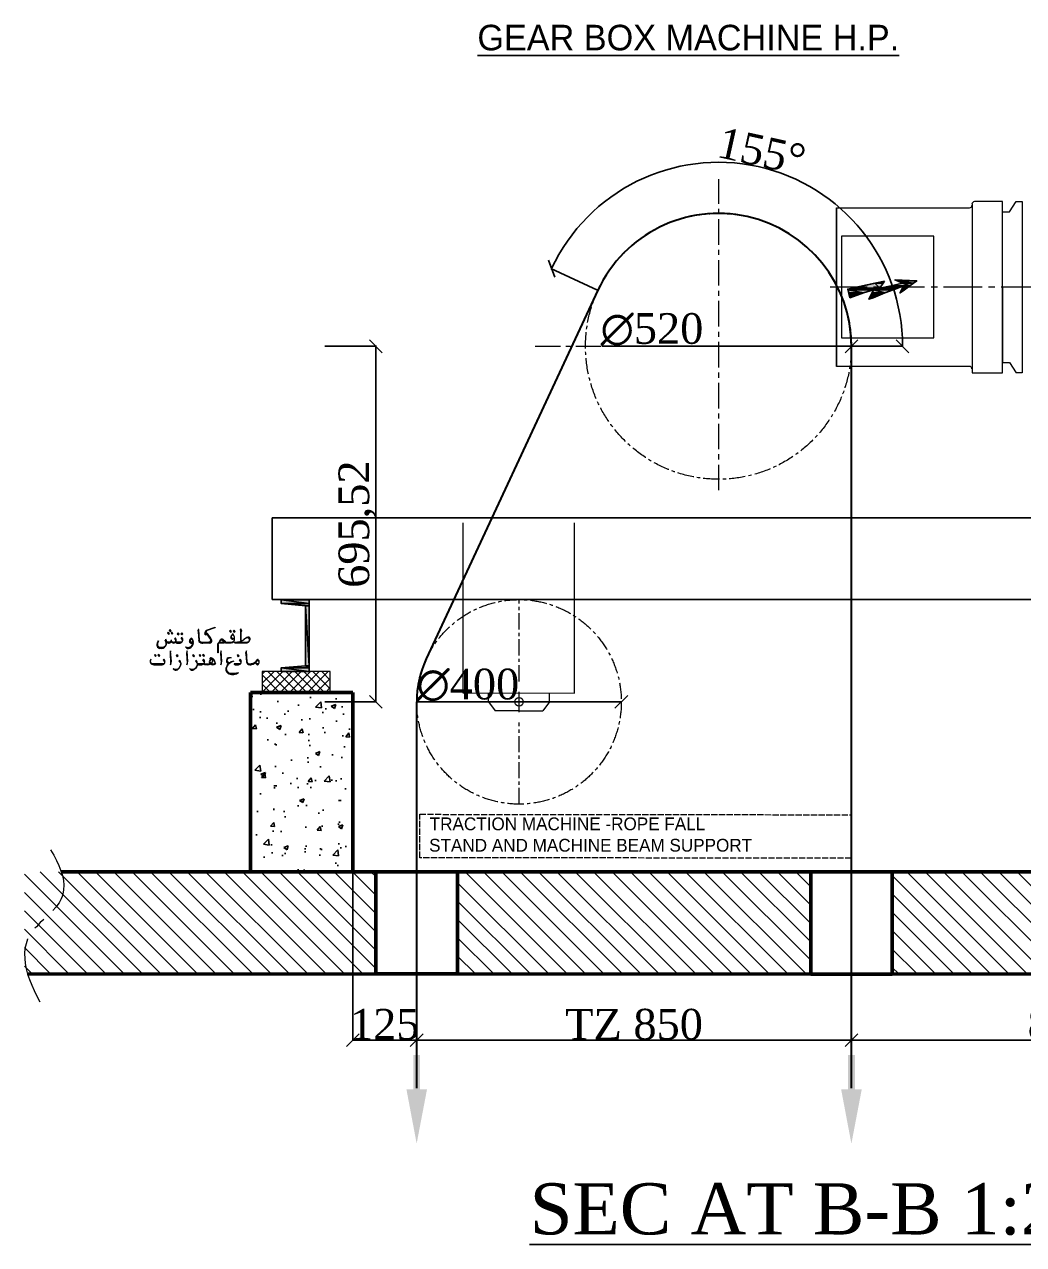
# Model space of a CAD drawing. Header units: millimetres. Extents: x -665 to 1025160, y -28012 to 4210.
# Drawn here: x 16427 to 18381, y -7214 to -4827 of the extents above; entities that cross this region are included whole.
import ezdxf

# ---------------------------------------------------------------- set-up
doc = ezdxf.new("R2010")
doc.units = ezdxf.units.MM
doc.linetypes.add('$1$ACAD_ISO02W100', pattern=[15, 12, -3])
doc.linetypes.add('$1$CENTER', pattern=[50.8, 31.75, -6.35, 6.35, -6.35])
doc.layers.add('$0$PDF_Text', color=7, linetype='Continuous')
doc.layers.add('$1$PDF_0', color=7, linetype='Continuous')
for name, color, linetype, lineweight in [('$1$Car', 3, 'Continuous', 18), ('$1$CL', 2, '$1$CENTER', 0), ('$1$DL', 8, '$1$ACAD_ISO02W100', 0), ('$1$Wall', 1, 'Continuous', 50)]:
    doc.layers.add(name, color=color, linetype=linetype, lineweight=lineweight)
doc.styles.add('$0$PDF Arial Bold', font='arialbd.ttf')
doc.styles.add('$1$nassar2', font='cent.shx', dxfattribs={"height": 60})
doc.dimstyles.new('$1$Nassar2', dxfattribs={"dimtxt": 35, "dimasz": 25, "dimexe": 1.25, "dimexo": 0.625, "dimtad": 1, "dimtxsty": '$1$nassar2', "dimblk": '$1$_Oblique', "dimcen": 2.5, "dimadec": 0, "dimazin": 0, "dimtfac": 1, "dimtmove": 0, "dimatfit": 3, "dimldrblk": '$1$_Oblique', "dimfxl": 1, "dimarcsym": 0})

# ---------------------------------------------------------------- blocks, each defined once
blk = doc.blocks.new('$1$_Oblique')
at = {"color": 0, "linetype": 'ByBlock', "lineweight": -2}
blk.add_line((-0.5, -0.5), (0.5, 0.5), dxfattribs=at)
blk = doc.blocks.new('*D51')
at = {"color": 0, "lineweight": -2, "transparency": 16777216}
for p, q in [((17547.8, -5347.1), (17456.6, -5304.6)), ((18044.7, -5457.1), (18145.4, -5457.1))]:
    blk.add_line(p, q, dxfattribs=at)
blk.add_arc((17784.1, -5457.1), 360, 0, 155.0344, dxfattribs=at)
at = {"layer": 'Defpoints', "color": 0, "transparency": 16777216}
for p in [(18007.3, -5174.7), (17548.4, -5347.4), (17784.1, -5457.1), (17784.1, -5457.1), (18044.1, -5457.1)]:
    blk.add_point(p, dxfattribs=at)
at = {"color": 0, "lineweight": -2, "transparency": 16777216, "xscale": 25, "yscale": 25, "zscale": 25}
for p, rotation in [((17457.8, -5305.2), 245.0344318096315), ((18144.1, -5457.1), 270)]:
    blk.add_blockref('$1$_Oblique', p, dxfattribs=dict(at, rotation=rotation))
at = {"color": 0, "transparency": 16777216, "insert": (17868.6, -5075.7), "char_height": 60, "attachment_point": 5, "rotation": 347.5172, "style": '$1$nassar2'}
blk.add_mtext('155°', dxfattribs=at)
blk = doc.blocks.new('*U36')
at = {"layer": '$1$CL', "color": 0, "transparency": 16777216}
for p, q in [((0, 40), (0, 200.12)), ((-200.12, 0), (-40, 0)), ((40, 0), (200.12, 0)), ((0, -200.12), (0, -40))]:
    blk.add_line(p, q, dxfattribs=at)
at = {"layer": '$1$CL', "color": 0, "linetype": 'Continuous', "transparency": 16777216}
for p, q in [((-20, 0), (20, 0)), ((0, -20), (0, 20))]:
    blk.add_line(p, q, dxfattribs=at)
blk = doc.blocks.new('*D52')
at = {"color": 0, "lineweight": -2, "transparency": 16777216}
blk.add_line((17556.6, -5457.1), (18044.1, -5457.1), dxfattribs=at)
at = {"layer": 'Defpoints', "color": 0, "transparency": 16777216}
for p in [(17524.1, -5457.1), (18044.1, -5457.1)]:
    blk.add_point(p, dxfattribs=at)
at = {"color": 0, "lineweight": -2, "transparency": 16777216, "xscale": 25, "yscale": 25, "zscale": 25}
blk.add_blockref('$1$_Oblique', (18044.1, -5457.1), dxfattribs=at)
at = {"color": 0, "transparency": 16777216, "insert": (17654.1, -5424.2), "char_height": 60, "attachment_point": 5, "style": '$1$nassar2'}
blk.add_mtext('∅520', dxfattribs=at)
blk = doc.blocks.new('*D53')
at = {"color": 0, "lineweight": -2, "transparency": 16777216}
blk.add_line((17194.8, -6152.6), (17594.1, -6152.6), dxfattribs=at)
at = {"layer": 'Defpoints', "color": 0, "transparency": 16777216}
for p in [(17194.1, -6152.6), (17594.1, -6152.6)]:
    blk.add_point(p, dxfattribs=at)
at = {"color": 0, "lineweight": -2, "transparency": 16777216, "xscale": 25, "yscale": 25, "zscale": 25}
blk.add_blockref('$1$_Oblique', (17594.1, -6152.6), dxfattribs=at)
at = {"color": 0, "transparency": 16777216, "insert": (17294.1, -6119.7), "char_height": 60, "attachment_point": 5, "style": '$1$nassar2'}
blk.add_mtext('∅400', dxfattribs=at)
blk = doc.blocks.new('*D54')
at = {"color": 0, "lineweight": -2, "transparency": 16777216}
for p, q in [((17069.1, -6484.8), (17069.1, -6815.5)), ((17194.1, -6484.8), (17194.1, -6815.5)), ((17069.1, -6814.2), (17194.1, -6814.2))]:
    blk.add_line(p, q, dxfattribs=at)
at = {"layer": 'Defpoints', "color": 0, "transparency": 16777216}
for p in [(17069.1, -6484.2), (17194.1, -6484.2), (17194.1, -6814.2)]:
    blk.add_point(p, dxfattribs=at)
at = {"color": 0, "lineweight": -2, "transparency": 16777216, "xscale": 25, "yscale": 25, "zscale": 25, "rotation": 180}
blk.add_blockref('$1$_Oblique', (17069.1, -6814.2), dxfattribs=at)
at = {"color": 0, "lineweight": -2, "transparency": 16777216, "xscale": 25, "yscale": 25, "zscale": 25}
blk.add_blockref('$1$_Oblique', (17194.1, -6814.2), dxfattribs=at)
at = {"color": 0, "transparency": 16777216, "insert": (17131.6, -6783.6), "char_height": 60, "attachment_point": 5, "style": '$1$nassar2'}
blk.add_mtext('125', dxfattribs=at)
blk = doc.blocks.new('*D55')
at = {"color": 0, "lineweight": -2, "transparency": 16777216}
for p, q in [((17194.1, -6484.8), (17194.1, -6815.5)), ((18044.1, -6484.8), (18044.1, -6815.5)), ((17194.1, -6814.2), (18044.1, -6814.2))]:
    blk.add_line(p, q, dxfattribs=at)
at = {"layer": 'Defpoints', "color": 0, "transparency": 16777216}
for p in [(17194.1, -6484.2), (18044.1, -6484.2), (18044.1, -6814.2)]:
    blk.add_point(p, dxfattribs=at)
at = {"color": 0, "lineweight": -2, "transparency": 16777216, "xscale": 25, "yscale": 25, "zscale": 25, "rotation": 180}
blk.add_blockref('$1$_Oblique', (17194.1, -6814.2), dxfattribs=at)
at = {"color": 0, "lineweight": -2, "transparency": 16777216, "xscale": 25, "yscale": 25, "zscale": 25}
blk.add_blockref('$1$_Oblique', (18044.1, -6814.2), dxfattribs=at)
at = {"color": 0, "transparency": 16777216, "insert": (17619.1, -6783.6), "char_height": 60, "attachment_point": 5, "style": '$1$nassar2'}
blk.add_mtext('TZ 850', dxfattribs=at)
blk = doc.blocks.new('*D56')
at = {"color": 0, "lineweight": -2, "transparency": 16777216}
for p, q in [((18044.1, -6484.8), (18044.1, -6815.5)), ((18869.1, -6484.8), (18869.1, -6815.5)), ((18044.1, -6814.2), (18869.1, -6814.2))]:
    blk.add_line(p, q, dxfattribs=at)
at = {"layer": 'Defpoints', "color": 0, "transparency": 16777216}
for p in [(18044.1, -6484.2), (18869.1, -6484.2), (18869.1, -6814.2)]:
    blk.add_point(p, dxfattribs=at)
at = {"color": 0, "lineweight": -2, "transparency": 16777216, "xscale": 25, "yscale": 25, "zscale": 25, "rotation": 180}
blk.add_blockref('$1$_Oblique', (18044.1, -6814.2), dxfattribs=at)
at = {"color": 0, "lineweight": -2, "transparency": 16777216, "xscale": 25, "yscale": 25, "zscale": 25}
blk.add_blockref('$1$_Oblique', (18869.1, -6814.2), dxfattribs=at)
at = {"color": 0, "transparency": 16777216, "insert": (18456.6, -6783.6), "char_height": 60, "attachment_point": 5, "style": '$1$nassar2'}
blk.add_mtext('825', dxfattribs=at)
blk = doc.blocks.new('*D57')
at = {"color": 0, "lineweight": -2, "transparency": 16777216}
for p, q in [((17014.7, -5457.1), (17115.4, -5457.1)), ((17114.1, -6152.6), (17114.1, -5457.1)), ((17014.7, -6152.6), (17115.4, -6152.6))]:
    blk.add_line(p, q, dxfattribs=at)
at = {"layer": 'Defpoints', "color": 0, "transparency": 16777216}
for p in [(17014.1, -5457.1), (17114.1, -5457.1), (17014.1, -6152.6)]:
    blk.add_point(p, dxfattribs=at)
at = {"color": 0, "lineweight": -2, "transparency": 16777216, "xscale": 25, "yscale": 25, "zscale": 25}
for p, rotation in [((17114.1, -5457.1), 90), ((17114.1, -6152.6), 270)]:
    blk.add_blockref('$1$_Oblique', p, dxfattribs=dict(at, rotation=rotation))
at = {"color": 0, "transparency": 16777216, "insert": (17078.1, -5804.9), "char_height": 60, "attachment_point": 5, "rotation": 90, "style": '$1$nassar2'}
blk.add_mtext('695,52', dxfattribs=at)

msp = doc.modelspace()

# ---------------------------------------------------------------- hatches: boundary and pattern name
at = {"true_color": 0x000007}
h = msp.add_hatch(color=7, dxfattribs=at)
h.paths.add_polyline_path([(18133.845, -5343.675), (18044.835, -5343.675), (18129.632, -5345.255)])
h.paths.add_polyline_path([(18044.835, -5343.675), (18129.632, -5345.255), (18036.934, -5345.255)])
h = msp.add_hatch(color=7, dxfattribs=at)
h.paths.add_polyline_path([(18129.632, -5345.255), (18036.934, -5345.255), (18125.418, -5346.308)])
h.paths.add_polyline_path([(18036.934, -5345.255), (18125.418, -5346.308), (18037.461, -5346.308)])
h = msp.add_hatch(color=7, dxfattribs=at)
h.paths.add_polyline_path([(18105.931, -5333.668), (18089.603, -5333.668), (18099.61, -5343.675)])
h.paths.add_polyline_path([(18089.603, -5333.668), (18099.61, -5343.675), (18044.835, -5343.675)])
for points in [[(18108.564, -5329.981), (18105.931, -5333.668), (18089.603, -5333.668)], [(18129.105, -5326.821), (18171.767, -5328.927), (18133.845, -5328.927)], [(18145.959, -5338.935), (18158.6, -5338.935), (18147.539, -5346.308)], [(18039.041, -5352.628), (18068.009, -5352.628), (18041.148, -5362.109)], [(18084.336, -5352.628), (18109.091, -5352.628), (18086.443, -5362.109)]]:
    msp.add_hatch(color=7, dxfattribs=at).paths.add_polyline_path(points)
h = msp.add_hatch(color=7, dxfattribs=at)
h.paths.add_polyline_path([(18145.959, -5338.935), (18121.731, -5338.935), (18133.845, -5343.675)])
h.paths.add_polyline_path([(18121.731, -5338.935), (18133.845, -5343.675), (18099.61, -5343.675)])
h = msp.add_hatch(color=7, dxfattribs=at)
h.paths.add_polyline_path([(18165.447, -5333.668), (18143.852, -5333.668), (18158.6, -5338.935)])
h.paths.add_polyline_path([(18143.852, -5333.668), (18158.6, -5338.935), (18121.731, -5338.935)])
h = msp.add_hatch(color=7, dxfattribs=at)
h.paths.add_polyline_path([(18171.767, -5328.927), (18133.845, -5328.927), (18165.447, -5333.668)])
h.paths.add_polyline_path([(18133.845, -5328.927), (18165.447, -5333.668), (18143.852, -5333.668)])
h = msp.add_hatch(color=7, dxfattribs=at)
h.paths.add_polyline_path([(18145.959, -5338.935), (18142.272, -5346.308), (18147.539, -5346.308)])
h.paths.add_polyline_path([(18142.272, -5346.308), (18147.539, -5346.308), (18139.112, -5352.628)])
h = msp.add_hatch(color=7, dxfattribs=at)
h.paths.add_polyline_path([(18087.497, -5346.308), (18037.461, -5346.308), (18068.009, -5352.628)])
h.paths.add_polyline_path([(18037.461, -5346.308), (18068.009, -5352.628), (18039.041, -5352.628)])
h = msp.add_hatch(color=7, dxfattribs=at)
h.paths.add_polyline_path([(18084.336, -5352.628), (18079.596, -5362.109), (18086.443, -5362.109)])
h.paths.add_polyline_path([(18079.596, -5362.109), (18086.443, -5362.109), (18078.016, -5364.742)])
h = msp.add_hatch(color=7, dxfattribs=at)
h.paths.add_polyline_path([(18125.418, -5346.308), (18087.497, -5346.308), (18109.091, -5352.628)])
h.paths.add_polyline_path([(18087.497, -5346.308), (18109.091, -5352.628), (18084.336, -5352.628)])
h = msp.add_hatch(color=7, dxfattribs=at)
h.paths.add_polyline_path([(16984.052, -5953.03), (16928.749, -5953.03), (16984.052, -5959.877)])
h.paths.add_polyline_path([(16928.749, -5953.03), (16984.052, -5959.877), (16928.749, -5959.877)])
h = msp.add_hatch(color=7, dxfattribs=at)
h.paths.add_polyline_path([(16984.052, -5959.877), (16928.749, -5959.877), (16984.052, -5964.618)])
h.paths.add_polyline_path([(16928.749, -5959.877), (16984.052, -5964.618), (16976.678, -5964.618)])
h = msp.add_hatch(color=7, dxfattribs=at)
h.paths.add_polyline_path([(16984.052, -5964.618), (16976.678, -5964.618), (16984.052, -6082.069)])
h.paths.add_polyline_path([(16976.678, -5964.618), (16984.052, -6082.069), (16976.678, -6082.069)])
h = msp.add_hatch(color=7, dxfattribs=at)
h.paths.add_polyline_path([(16984.052, -6082.069), (16976.678, -6082.069), (16984.052, -6086.283)])
h.paths.add_polyline_path([(16976.678, -6082.069), (16984.052, -6086.283), (16928.749, -6086.283)])
h = msp.add_hatch(color=7, dxfattribs=at)
h.paths.add_polyline_path([(16984.052, -6086.283), (16928.749, -6086.283), (16984.052, -6093.13)])
h.paths.add_polyline_path([(16928.749, -6086.283), (16984.052, -6093.13), (16928.749, -6093.13)])
h = msp.add_hatch()
h.set_pattern_fill('AR-CONC', color=4, scale=0.5)
h.set_pattern_definition([(50, (17266.645, -7367.11), (91.0923, -7.9695), [9.525, -104.775]), (355, (17266.645, -7367.11), (-17.622, 95.5284), [7.62, -83.82]), (100.4514, (17274.24, -7367.77), (73.4706, 87.559), [8.095, -89.045]), (46.184, (17266.65, -7341.71), (135.54, -21.021), [14.287, -157.162]), (96.636, (17277.94, -7343.46), (118.702, 123.713), [12.143, -133.568]), (351.184, (17266.65, -7341.7), (118.702, 123.713), [11.43, -125.73]), (21, (17279.345, -7348.06), (75.807, -51.1326), [9.525, -104.775]), (326, (17279.345, -7348.06), (30.901, 92.094), [7.62, -83.82]), (71.4514, (17285.66, -7352.32), (106.708, 40.9614), [8.095, -89.045]), (37.5, (17266.645, -7367.107), (1.5443, 42.2775), [0, -82.804, 0, -85.09, 0, -84.1375]), (7.5, (17266.645, -7367.107), (33.4098, 50.0903), [0, -48.514, 0, -80.899, 0, -32.0675]), (327.5, (17238.324, -7367.107), (67.7953, -2.8644), [0, -31.75, 0, -99.06, 0, -131.445]), (317.5, (17225.624, -7367.107), (74.0646, 12.7132), [0, -41.275, 0, -65.786, 0, -93.345])])
h.paths.add_polyline_path([(16868.937, -6484.211), (17069.079, -6484.211), (17069.079, -6134.211), (16868.937, -6134.211)], is_closed=False)
at = {"ltscale": 4}
h = msp.add_hatch(dxfattribs=at)
h.set_pattern_fill('ANSI31', color=256, scale=8, angle=90)
h.set_pattern_definition([(135, (90480.285, 20646.604), (-17.960512, -17.960512), [])])
h.paths.add_polyline_path([(16427.044, -6684.519), (17114.326, -6684.519), (17114.326, -6484.778), (16427.044, -6484.778)], is_closed=False)
h = msp.add_hatch(dxfattribs=at)
h.set_pattern_fill('ANSI31', color=256, scale=8, angle=90)
h.set_pattern_definition([(135, (90520.285, 20646.604), (-17.960512, -17.960512), [])])
h.paths.add_polyline_path([(17273.913, -6684.804), (17964.458, -6684.804), (17964.458, -6485.03), (17273.913, -6485.03)], is_closed=False)
h = msp.add_hatch(dxfattribs=at)
h.set_pattern_fill('ANSI31', color=256, scale=8, angle=90)
h.set_pattern_definition([(135, (90845.285, 20646.604), (-17.960512, -17.960512), [])])
h.paths.add_polyline_path([(18123.781, -6684.597), (19361.24, -6684.597), (19361.24, -6485.004), (18123.781, -6485.004)], is_closed=False)

# ---------------------------------------------------------------- linework, layer by layer
at = {"layer": '$1$Car', "ltscale": 4}
for p, q in [((17284.463, -5802.636), (17284.463, -6135.183)), ((17502.45, -6135.427), (17502.45, -5802.636)), ((17284.463, -6135.183), (17502.45, -6135.427)), ((17334.668, -6152.537), (17334.698, -6135.239)), ((17334.668, -6152.537), (17347.524, -6169.863)), ((17453.57, -6152.669), (17440.676, -6169.967)), ((17453.57, -6152.669), (17453.58, -6135.372)), ((17394.1, -6169.967), (17347.524, -6169.863)), ((17394.1, -6169.967), (17440.676, -6169.967))]:
    msp.add_line(p, q, dxfattribs=at)
msp.add_circle((17394.119, -6152.636), 8.379, dxfattribs=at)
at = {"layer": '$1$CL', "color": 1, "linetype": 'Continuous', "lineweight": 30}
for p, q in [((17548.413, -5347.381), (17212.807, -6068.222)), ((18044.119, -6908.063), (18044.119, -5457.12)), ((17194.119, -6908.234), (17194.119, -6152.636))]:
    msp.add_line(p, q, dxfattribs=at)
at = {"layer": '$1$CL'}
for centre, radius in [((17784.119, -5457.12), 260), ((17394.119, -6152.636), 200)]:
    msp.add_circle(centre, radius, dxfattribs=at)
at = {"layer": '$1$CL', "color": 1, "linetype": 'Continuous', "lineweight": 30}
for centre, radius, start, end in [((17784.119, -5457.12), 260, 0, 155.034432), ((17394.119, -6152.636), 200, 155.034432, 180)]:
    msp.add_arc(centre, radius, start, end, dxfattribs=at)
at = {"layer": '$1$DL'}
msp.add_lwpolyline([(17199.999, -6372.509), (18043.807, -6373.379), (18043.807, -6458.388), (17199.999, -6457.518)], close=True, dxfattribs=at)
at = {"layer": '$1$PDF_0', "lineweight": 18}
for points in [[(16713.872, -6013.429), (16711.756, -6011.312), (16710.244, -6013.127), (16712.058, -6015.243)], [(16832.097, -6014.638), (16829.98, -6012.522), (16828.166, -6014.034), (16830.283, -6016.15)], [(16839.051, -6014.638), (16836.935, -6012.522), (16835.423, -6014.034), (16837.539, -6016.15)], [(16710.546, -6018.569), (16708.43, -6016.453), (16706.918, -6017.965), (16708.732, -6020.081)], [(16717.501, -6018.569), (16715.384, -6016.453), (16713.872, -6017.965), (16715.989, -6020.081)], [(16729.595, -6019.476), (16727.479, -6017.36), (16725.967, -6019.174), (16728.084, -6021.291)], [(16736.852, -6019.476), (16734.736, -6017.36), (16732.921, -6019.174), (16735.038, -6021.291)], [(16684.845, -6062.11), (16682.729, -6059.993), (16681.217, -6061.505), (16683.334, -6063.621)], [(16691.8, -6062.11), (16689.986, -6059.993), (16688.171, -6061.505), (16690.288, -6063.621)], [(16712.361, -6079.949), (16713.872, -6076.321), (16714.477, -6073.902), (16712.965, -6053.039), (16711.756, -6057.272), (16712.965, -6076.623)], [(16727.479, -6062.412), (16725.362, -6060.295), (16723.85, -6062.11), (16725.665, -6064.226)], [(16744.411, -6079.949), (16746.225, -6076.321), (16746.528, -6073.902), (16745.318, -6053.039), (16744.109, -6057.272), (16745.016, -6076.623)], [(16759.529, -6062.412), (16757.413, -6060.295), (16755.901, -6062.11), (16758.018, -6064.226)], [(16772.229, -6062.11), (16770.112, -6059.993), (16768.6, -6061.505), (16770.717, -6063.621)], [(16779.485, -6062.11), (16777.369, -6059.993), (16775.555, -6061.505), (16777.671, -6063.621)], [(16810.931, -6079.949), (16812.443, -6076.321), (16813.048, -6073.902), (16811.838, -6053.039), (16810.629, -6057.272), (16811.536, -6076.623)], [(16846.913, -6062.714), (16844.796, -6060.598), (16842.982, -6062.11), (16845.098, -6064.226)]]:
    msp.add_lwpolyline(points, close=True, dxfattribs=at)
for points in [[(16712.965, -6014.336), (16710.849, -6012.22)], [(16769.205, -6032.176), (16767.996, -6010.708), (16767.088, -6011.312), (16765.879, -6013.731), (16766.484, -6016.453), (16767.996, -6032.176)], [(16768.6, -6032.478), (16767.391, -6015.243), (16766.786, -6012.522)], [(16783.114, -6012.522), (16800.046, -6006.475), (16799.139, -6007.986), (16784.626, -6013.127)], [(16831.19, -6015.243), (16829.073, -6013.127)], [(16838.144, -6015.243), (16836.33, -6013.127)], [(16849.634, -6013.429), (16849.634, -6032.478), (16850.843, -6032.478), (16850.843, -6014.638), (16851.448, -6015.243), (16852.355, -6013.127)], [(16703.592, -6030.361), (16702.08, -6032.478)], [(16709.639, -6019.174), (16707.523, -6017.057)], [(16716.896, -6019.174), (16714.779, -6017.057)], [(16722.339, -6027.943), (16720.827, -6029.454)], [(16733.828, -6035.502), (16722.641, -6035.502)], [(16734.131, -6036.106), (16732.921, -6036.409), (16723.548, -6036.409)], [(16724.757, -6037.618), (16731.41, -6037.618)], [(16728.688, -6020.383), (16726.874, -6018.267)], [(16734.736, -6026.431), (16733.526, -6027.943)], [(16735.945, -6020.383), (16733.828, -6018.267)], [(16734.131, -6027.338), (16735.34, -6028.85), (16736.247, -6030.664)], [(16756.506, -6036.409), (16752.273, -6036.409), (16751.063, -6035.804), (16750.156, -6033.687)], [(16751.97, -6030.059), (16753.18, -6029.152), (16754.087, -6029.152), (16755.901, -6031.269)], [(16752.575, -6037.618), (16757.413, -6037.618)], [(16757.413, -6035.502), (16753.784, -6035.502)], [(16773.136, -6035.502), (16787.952, -6035.502)], [(16789.766, -6036.409), (16774.043, -6036.409)], [(16774.043, -6037.618), (16776.159, -6037.618)], [(16789.766, -6037.618), (16775.252, -6037.618)], [(16780.997, -6017.662), (16781.904, -6021.895), (16779.485, -6019.779)], [(16817.886, -6036.409), (16809.117, -6036.409), (16807.303, -6037.316), (16805.791, -6039.13)], [(16815.164, -6030.059), (16819.7, -6033.687), (16818.188, -6037.618), (16809.722, -6037.618)], [(16811.234, -6030.664), (16812.443, -6030.059), (16813.35, -6030.361), (16818.49, -6034.595)], [(16818.793, -6035.502), (16831.492, -6035.502)], [(16836.33, -6034.595), (16833.004, -6036.409), (16819.7, -6036.409)], [(16831.492, -6037.618), (16820.909, -6037.618)], [(16837.237, -6035.502), (16863.543, -6035.502)], [(16862.031, -6036.409), (16838.144, -6036.409)], [(16860.821, -6037.618), (16839.354, -6037.618)], [(16683.938, -6062.714), (16681.822, -6060.9)], [(16691.195, -6062.714), (16689.079, -6060.9)], [(16713.268, -6076.321), (16713.57, -6075.111), (16712.361, -6056.062)], [(16726.572, -6063.319), (16724.455, -6061.203)], [(16745.621, -6076.321), (16745.621, -6075.111), (16744.714, -6056.062)], [(16758.925, -6063.319), (16756.808, -6061.203)], [(16771.322, -6062.714), (16769.507, -6060.9)], [(16778.578, -6062.714), (16776.462, -6060.9)], [(16805.791, -6041.851), (16805.791, -6056.365), (16805.186, -6056.969), (16805.186, -6040.642)], [(16811.838, -6076.321), (16812.141, -6075.111), (16811.234, -6056.062)], [(16846.006, -6063.319), (16843.889, -6061.505)], [(16862.636, -6074.809), (16861.426, -6053.039), (16860.519, -6053.946), (16859.31, -6056.365), (16860.217, -6058.784), (16861.426, -6074.809)], [(16862.031, -6075.111), (16860.821, -6057.877), (16860.217, -6055.155)], [(16699.359, -6078.74), (16698.149, -6079.042), (16679.101, -6079.042), (16677.589, -6078.74), (16676.077, -6078.135)], [(16699.057, -6078.135), (16677.891, -6078.135)], [(16680.008, -6079.949), (16696.638, -6079.949)], [(16699.964, -6068.762), (16698.452, -6070.576)], [(16699.359, -6069.971), (16700.568, -6071.483), (16701.475, -6073.297)], [(16776.764, -6078.74), (16775.555, -6079.042), (16766.181, -6079.042)], [(16767.391, -6079.949), (16774.043, -6079.949)], [(16777.369, -6068.762), (16776.159, -6070.576)], [(16776.764, -6069.971), (16777.974, -6071.483), (16778.881, -6073.297)], [(16778.276, -6078.135), (16787.952, -6078.135)], [(16790.068, -6078.135), (16787.649, -6079.042), (16779.485, -6079.042)], [(16785.533, -6079.949), (16780.393, -6079.949)], [(16790.673, -6077.228), (16789.766, -6075.414)], [(16790.673, -6067.552), (16794.604, -6068.762), (16797.627, -6070.878)], [(16800.046, -6078.135), (16798.534, -6079.042), (16793.999, -6079.042), (16791.882, -6078.135)], [(16794.906, -6078.135), (16798.232, -6078.135)], [(16848.122, -6078.135), (16836.935, -6078.135)], [(16848.424, -6078.74), (16847.215, -6079.042), (16837.842, -6079.042)], [(16839.051, -6079.949), (16845.703, -6079.949)], [(16849.029, -6068.762), (16847.82, -6070.576)], [(16848.424, -6069.971), (16849.634, -6071.483), (16850.541, -6073.297)], [(16866.566, -6078.135), (16870.497, -6078.135)], [(16867.776, -6079.949), (16869.59, -6079.949)], [(16881.382, -6072.692), (16877.451, -6077.228)], [(16881.987, -6079.949), (16878.056, -6076.018)], [(16878.963, -6076.018), (16881.987, -6078.74), (16882.894, -6079.344), (16884.103, -6078.74), (16885.615, -6077.228)], [(16885.918, -6073.297), (16884.708, -6071.483), (16883.499, -6070.878), (16881.685, -6072.088)]]:
    msp.add_lwpolyline(points, dxfattribs=at)
for points in [[(16686.363, -6041.774, -0.18110539), (16689.364, -6033.269, 0.11021726), (16687.275, -6040.204, 0.21257862), (16688.31, -6043.1)], [(16701.748, -6044.099, 0.26770238), (16704.498, -6039.147, 0.16534837), (16702.004, -6032.08)], [(16703.611, -6033.892, 0.67714591), (16713.991, -6034.307, 0.27558448), (16718.773, -6037.604, 0.40157223), (16723.518, -6033.744)], [(16703.852, -6033.745, 0.10236354), (16711.06, -6035.199, 0.28347809), (16713.804, -6033.463, 0.07863973), (16714.416, -6031.424)], [(16714.178, -6034.012, 0.15747367), (16720.307, -6035.493, 0.86611539), (16720.739, -6029.223)], [(16733.676, -6035.199, 0.53548612), (16736.061, -6031.55, 0.12595079), (16733.161, -6027.821)], [(16742.12, -6044.842, 0.51969524), (16756.916, -6037.532, 0.31492829), (16754.255, -6030.573)], [(16752.608, -6028.326, 0.17324239), (16749.676, -6033.562, 0.4881371), (16752.317, -6037.314)], [(16787.88, -6035.192, 0.41725407), (16791.534, -6031.941, 0.15748651), (16780.727, -6017.395)], [(16810.629, -6031.873), (16808.815, -6034.292), (16810.327, -6030.664, -0.51186379), (16814.99, -6030.057)], [(16810.024, -6035.502), (16817.886, -6035.502), (16813.048, -6031.571, 0.3544211), (16810.518, -6031.931)], [(16836.877, -6023.904, 0.6063276), (16831.247, -6023.904, 0.38592407), (16832.33, -6028.033)], [(16838.057, -6030.846, 0.20473629), (16834.946, -6020.407, 0.43299412), (16832.972, -6020.627)], [(16868.346, -6028.534, 0.47244666), (16864.1, -6026.024, 0.09446494), (16855.804, -6030.794)], [(16687.312, -6043.072, 0.23621891), (16693.574, -6046.99, 0.15747958), (16701.657, -6044.503)], [(16696.352, -6079.947, 0.35432667), (16701.634, -6075.885, 0.24409499), (16699.546, -6068.807)], [(16698.904, -6077.833, 0.53548612), (16701.289, -6074.183, 0.12595079), (16698.389, -6070.454)], [(16730.2, -6071.483), (16728.991, -6072.995, -0.33858744), (16732.428, -6080.829)], [(16776.462, -6078.135), (16765.274, -6078.135, -0.26773869), (16758.448, -6089.693)], [(16762.553, -6071.483), (16761.344, -6072.995, -0.33858744), (16764.781, -6080.829)], [(16776.31, -6077.833, 0.53548612), (16778.694, -6074.183, 0.12595079), (16775.794, -6070.454)], [(16800.628, -6077.155, -0.38583965), (16797.325, -6079.949), (16794.604, -6079.949)], [(16825.17, -6066.729, 0.31495142), (16822.26, -6073.588, 0.3621915), (16827.517, -6077.832)], [(16825.031, -6066.6, -0.30708343), (16831.273, -6066.755, 0.20470465), (16824.023, -6068.62)], [(16847.97, -6077.833, 0.53548612), (16850.355, -6074.183, 0.12595079), (16847.454, -6070.454)], [(16877.451, -6076.018), (16875.032, -6078.135), (16872.311, -6079.042), (16867.776, -6079.042, -0.34648821), (16861.732, -6075.022)], [(16877.541, -6077.041, -0.21256689), (16870.799, -6079.949), (16868.683, -6079.949)], [(16883.661, -6079.827, 0.45670162), (16884.304, -6070.061, 0.46473752), (16882.233, -6070.249)]]:
    msp.add_lwpolyline(points, format="xyb", dxfattribs=at)
for centre, radius, start, end in [((16789.917, -6020.535), 10.734, 131.818581, 176.363478), ((16786.288, -6017.813), 4.989, 114.480482, 172.752627), ((16851.599, -6011.766), 2.57, 125.45744, 214.526044), ((16852.507, -6011.161), 2.873, 172.341905, 247.149088), ((16852.808, -6010.254), 2.569, 168.381182, 258.98567), ((16694.067, -6036.862), 11.339, 255.646426, 35.7367), ((16694.069, -6038.071), 10.733, 355.411188, 36.477075), ((16709.186, -6029.908), 6.501, 233.442738, 303.371366), ((16708.274, -6032.024), 6.203, 343.55445, 6.915975), ((16718.861, -6031.723), 4.988, 232.414436, 327.59056), ((16717.047, -6033.234), 6.803, 20.7816, 44.161749), ((16714.931, -6032.629), 8.919, 353.038951, 34.101361), ((16724.605, -6035.351), 1.964, 179.690553, 270.309447), ((16731.258, -6032.024), 5.292, 268.545502, 346.587878), ((16728.839, -6031.722), 8.013, 348.953469, 43.822964), ((16743.655, -6035.35), 14.06, 299.768681, 351.216612), ((16753.331, -6032.629), 2.57, 126.05757, 276.673314), ((16753.029, -6032.931), 2.57, 67.327691, 122.206881), ((16753.633, -6029.606), 1.361, 46.254429, 133.745571), ((16746.075, -6035.955), 11.337, 352.812372, 40.827856), ((16773.589, -6031.42), 5.896, 186.108406, 272.066302), ((16773.891, -6030.513), 5.896, 198.548463, 274.990855), ((16773.589, -6030.513), 4.989, 198.093756, 274.526109), ((16775.1, -6035.351), 1.964, 179.690553, 270.309447), ((16766.635, -6040.793), 27.968, 16.704108, 57.766179), ((16789.01, -6032.932), 3.477, 277.753804, 23.290107), ((16789.614, -6033.838), 3.78, 270.042868, 17.021568), ((16810.175, -6040.491), 5.292, 92.412247, 179.927671), ((16810.176, -6042.003), 4.687, 99.649567, 176.073555), ((16820.757, -6035.351), 1.964, 179.690553, 270.309447), ((16832.55, -6026.884), 2.268, 170.202434, 253.018624), ((16841.318, -6028.396), 11.036, 136.415502, 170.451997), ((16834.365, -6024.163), 4.687, 224.452065, 311.966444), ((16831.038, -6030.21), 7.106, 272.594288, 353.822003), ((16831.946, -6029.304), 6.198, 266.817707, 5.005144), ((16834.062, -6022.047), 7.71, 252.766668, 299.049929), ((16834.667, -6024.465), 4.082, 236.550549, 320.944658), ((16834.062, -6022.954), 1.664, 20.870184, 150.975368), ((16820.76, -6029.908), 17.384, 4.157943, 20.375507), ((16839.201, -6035.351), 1.964, 179.690553, 270.309447), ((16842.529, -6014.187), 21.315, 272.547742, 308.349254), ((16843.738, -6016), 19.199, 269.450426, 312.259811), ((16865.81, -6040.491), 13.758, 105.583986, 132.527322), ((16860.67, -6029.606), 7.71, 269.451086, 9.122392), ((16861.275, -6029.001), 7.407, 273.184125, 303.682961), ((16863.391, -6031.42), 4.082, 12.96812, 105.110331), ((16864.299, -6030.21), 3.477, 48.049656, 113.02265), ((16863.392, -6031.118), 4.081, 269.615532, 10.779779), ((16863.089, -6030.513), 4.687, 343.676805, 41.929371), ((16692.858, -6041.398), 6.803, 182.058765, 255.257517), ((16694.673, -6037.164), 8.921, 223.693879, 266.492273), ((16694.672, -6032.328), 13.454, 266.653361, 300.692489), ((16747.586, -6042.305), 5.896, 204.406018, 299.588892), ((16678.344, -6072.541), 5.291, 139.72409, 261.981691), ((16679.554, -6073.448), 6.501, 140.868004, 272.267113), ((16722.792, -6078.588), 10.13, 241.117333, 346.658038), ((16719.467, -6077.984), 13.455, 299.513519, 359.468504), ((16724.909, -6078.588), 8.012, 10.799203, 51.862075), ((16723.396, -6077.984), 9.828, 359.243422, 45.519045), ((16754.843, -6078.588), 10.13, 241.117333, 346.658038), ((16756.96, -6078.588), 8.012, 10.799203, 51.862075), ((16755.447, -6077.984), 9.828, 359.243422, 45.519045), ((16767.239, -6077.984), 1.964, 179.690553, 270.309447), ((16773.892, -6074.657), 5.292, 268.545502, 346.587878), ((16771.472, -6074.355), 8.013, 348.953469, 43.822964), ((16780.24, -6077.984), 1.964, 179.690553, 270.309447), ((16784.777, -6068.308), 11.641, 272.87384, 334.505489), ((16788.103, -6070.425), 7.408, 269.724161, 342.928375), ((16794.453, -6074.053), 5.897, 129.701519, 268.575124), ((16789.917, -6079.194), 10.432, 23.001147, 91.283939), ((16791.429, -6068.006), 1.663, 68.224866, 195.75439), ((16794.452, -6073.146), 4.686, 158.844128, 274.304629), ((16792.336, -6072.239), 2.57, 350.657862, 161.262085), ((16792.336, -6072.239), 2.873, 337.996084, 124.026601), ((16789.312, -6077.379), 11.036, 0.57736, 77.013302), ((16798.08, -6075.866), 1.967, 272.546447, 27.976679), ((16830.133, -6088.869), 9.223, 159.661218, 250.269387), ((16839.807, -6092.497), 19.805, 99.909296, 159.856755), ((16830.737, -6087.66), 8.921, 157.518385, 257.184263), ((16841.924, -6094.614), 22.224, 104.447795, 152.456754), ((16828.015, -6071.332), 5.594, 190.743261, 268.787777), ((16825.899, -6071.03), 3.175, 130.164071, 203.350697), ((16828.922, -6069.517), 6.502, 206.299654, 276.21852), ((16838.899, -6077.984), 1.964, 179.690553, 270.309447), ((16845.552, -6074.657), 5.292, 268.545502, 346.587878), ((16843.133, -6074.355), 8.013, 348.953469, 43.822964), ((16867.322, -6073.751), 5.896, 186.108406, 272.066302), ((16867.02, -6073.146), 4.989, 198.093756, 274.526109), ((16868.531, -6077.984), 1.964, 179.690553, 270.309447), ((16869.136, -6063.168), 14.665, 275.169844, 331.737332), ((16883.347, -6074.053), 4.082, 185.9734, 264.0266), ((16883.045, -6074.355), 2.872, 11.221956, 133.47208), ((16882.743, -6078.891), 1.36, 219.123005, 308.196612), ((16883.045, -6074.961), 2.872, 268.686521, 18.540836), ((16723.397, -6084.636), 5.896, 204.406018, 299.588892), ((16723.397, -6082.82), 6.804, 240.899812, 290.626951), ((16720.976, -6077.073), 12.854, 291.528444, 311.325484), ((16755.448, -6084.636), 5.896, 204.406018, 299.588892), ((16755.448, -6082.82), 6.804, 240.899812, 290.626951), ((16753.027, -6077.073), 12.854, 291.528444, 311.325484), ((16834.667, -6073.147), 24.642, 247.483078, 286.793781), ((16834.062, -6078.286), 20.712, 250.076456, 304.947042), ((16834.667, -6054.095), 42.484, 261.761078, 285.138852)]:
    msp.add_arc(centre, radius, start, end, dxfattribs=at)
at = {"layer": '$1$PDF_0', "transparency": 33554559}
for points in [[(17200.792, -6843.222), (17187.446, -6843.222), (17200.792, -6977.401)], [(17187.446, -6843.222), (17200.792, -6977.401), (17187.446, -6977.401)], [(18050.792, -6843.361), (18037.446, -6843.361), (18050.792, -6977.539)], [(18037.446, -6843.361), (18050.792, -6977.539), (18037.446, -6977.539)], [(17214.258, -6910.347), (17194, -7016.641), (17173.981, -6910.347)], [(18064.258, -6910.485), (18044, -7016.78), (18023.981, -6910.485)]]:
    msp.add_solid(points, dxfattribs=at)
at = {"layer": '$1$Wall'}
for points in [[(16868.937, -6484.211), (16868.937, -6134.211), (16868.937, -6134.211)], [(16868.937, -6134.211), (17069.079, -6134.211)], [(17069.079, -6484.211), (17069.079, -6134.211), (17069.079, -6134.211)], [(19289.376, -6485.03), (16498.988, -6485.03)], [(16433.364, -6684.997), (19354.92, -6684.519), (19354.92, -6684.519)]]:
    msp.add_lwpolyline(points, dxfattribs=at)
for points in [[(17114.326, -6484.829), (17273.913, -6484.829), (17273.913, -6684.321), (17114.326, -6684.321)], [(17964.458, -6485.008), (18123.781, -6485.008), (18123.781, -6684.962), (17964.458, -6684.962)]]:
    msp.add_lwpolyline(points, close=True, dxfattribs=at)
for p, q in [((16911.556, -5952.636), (16911.556, -5792.636)), ((17059.139, -6485.03), (18779.144, -6485.03)), ((16433.364, -6684.519), (18797.502, -6684.519))]:
    msp.add_line(p, q)
at = {"ltscale": 4}
msp.add_line((17273.913, -6484.829), (17273.913, -6684.321), dxfattribs=at)
at = {"color": 7, "linetype": 'Continuous', "lineweight": 20, "true_color": 0x000007}
for points in [[(17784.119, -5129.839), (17784.119, -5178.294), (17784.119, -5178.294)], [(18280.265, -5178.821), (18280.265, -5181.455), (18280.265, -5181.455)], [(18339.781, -5174.081), (18285.005, -5174.081), (18285.005, -5174.081)], [(18339.781, -5509.055), (18339.781, -5174.081), (18339.781, -5174.081)], [(18352.948, -5194.095), (18366.115, -5174.081), (18366.115, -5174.081)], [(18366.115, -5174.081), (18378.229, -5174.081), (18378.229, -5509.055), (18366.115, -5509.055)], [(17784.119, -5188.302), (17784.119, -5198.309), (17784.119, -5198.309)], [(18014.814, -5186.195), (18274.998, -5186.195), (18274.998, -5186.195)], [(18280.265, -5181.455), (18280.265, -5501.681), (18280.265, -5501.681)], [(18339.781, -5341.568), (18339.781, -5194.095), (18339.781, -5194.095)], [(18339.781, -5194.095), (18352.948, -5194.095), (18352.948, -5194.095)], [(17784.119, -5208.316), (17784.119, -5258.351), (17784.119, -5258.351)], [(18024.821, -5241.497), (18024.821, -5440.586), (18024.821, -5440.586)], [(18204.948, -5241.497), (18024.821, -5241.497), (18024.821, -5241.497)], [(18204.948, -5440.586), (18204.948, -5241.497), (18204.948, -5241.497)], [(17784.119, -5268.358), (17784.119, -5278.365), (17784.119, -5278.365)], [(17784.119, -5288.372), (17784.119, -5338.408), (17784.119, -5338.408)], [(18074.856, -5341.568), (18002.7, -5341.568), (18002.7, -5341.568)], [(18036.934, -5345.255), (18108.564, -5329.981), (18108.564, -5329.981)], [(18078.016, -5364.742), (18087.497, -5346.308), (18041.148, -5362.109), (18036.934, -5345.255)], [(18145.959, -5338.935), (18078.016, -5364.742), (18078.016, -5364.742)], [(18100.137, -5341.568), (18086.97, -5341.568), (18086.97, -5341.568)], [(18108.564, -5329.981), (18099.61, -5343.675), (18143.852, -5333.668), (18129.105, -5326.821)], [(18187.041, -5341.568), (18112.251, -5341.568), (18112.251, -5341.568)], [(18129.105, -5326.821), (18171.767, -5328.927), (18139.112, -5352.628)], [(18139.112, -5352.628), (18145.959, -5338.935), (18145.959, -5338.935)], [(18212.322, -5341.568), (18199.681, -5341.568), (18199.681, -5341.568)], [(18299.752, -5341.568), (18224.436, -5341.568), (18224.436, -5341.568)], [(18324.507, -5341.568), (18312.393, -5341.568), (18312.393, -5341.568)], [(18408.777, -5341.568), (18337.147, -5341.568), (18337.147, -5341.568)], [(18339.781, -5341.568), (18339.781, -5489.041), (18339.781, -5489.041)], [(17784.119, -5348.415), (17784.119, -5358.422), (17784.119, -5358.422)], [(17784.119, -5368.429), (17784.119, -5418.465), (17784.119, -5418.465)], [(17784.119, -5428.472), (17784.119, -5438.479), (17784.119, -5438.479)], [(18024.821, -5440.586), (18204.948, -5440.586), (18204.948, -5440.586)], [(17425.444, -5456.913), (17474.953, -5456.913), (17474.953, -5456.913)], [(17485.487, -5456.913), (17494.967, -5456.913), (17494.967, -5456.913)], [(17504.974, -5456.913), (17555.01, -5456.913), (17555.01, -5456.913)], [(17565.017, -5456.913), (17575.55, -5456.913), (17575.55, -5456.913)], [(17585.031, -5456.913), (17635.066, -5456.913), (17635.066, -5456.913)], [(17645.073, -5456.913), (17655.08, -5456.913), (17655.08, -5456.913)], [(17645.073, -5456.913), (17655.08, -5456.913), (17655.08, -5456.913)], [(17664.561, -5456.913), (17715.123, -5456.913), (17715.123, -5456.913)], [(17665.088, -5456.913), (17715.123, -5456.913), (17715.123, -5456.913)], [(17724.603, -5456.913), (17735.137, -5456.913), (17735.137, -5456.913)], [(17745.144, -5456.913), (17794.653, -5456.913), (17794.653, -5456.913)], [(17784.119, -5448.486), (17784.119, -5498.521), (17784.119, -5498.521)], [(17805.187, -5456.913), (17814.667, -5456.913), (17814.667, -5456.913)], [(17824.674, -5456.913), (17874.71, -5456.913), (17874.71, -5456.913)], [(17884.717, -5456.913), (17895.251, -5456.913), (17895.251, -5456.913)], [(17904.731, -5456.913), (17954.766, -5456.913), (17954.766, -5456.913)], [(17964.774, -5456.913), (17974.781, -5456.913), (17974.781, -5456.913)], [(17984.788, -5456.913), (18034.823, -5456.913), (18034.823, -5456.913)], [(18044.83, -5456.913), (18054.837, -5456.913), (18054.837, -5456.913)], [(18060.225, -5456.913), (18139.228, -5456.913), (18139.228, -5456.913)], [(18064.844, -5456.913), (18096.446, -5456.913), (18096.446, -5456.913)], [(18339.781, -5489.041), (18352.948, -5489.041), (18352.948, -5489.041)], [(18352.948, -5489.041), (18366.115, -5509.055), (18366.115, -5509.055)], [(17784.119, -5508.002), (17784.119, -5518.535), (17784.119, -5518.535)], [(18274.998, -5496.415), (18014.814, -5496.415), (18014.814, -5496.415)], [(18280.265, -5501.681), (18280.265, -5509.055), (18280.265, -5509.055)], [(18280.265, -5509.055), (18339.781, -5509.055), (18339.781, -5509.055)], [(17784.119, -5528.543), (17784.119, -5578.578), (17784.119, -5578.578)], [(17784.119, -5588.585), (17784.119, -5598.065), (17784.119, -5598.065)], [(17784.119, -5608.599), (17784.119, -5658.108), (17784.119, -5658.108)], [(17784.119, -5668.115), (17784.119, -5678.649), (17784.119, -5678.649)], [(17784.119, -5668.115), (17784.119, -5677.595), (17784.119, -5677.595)], [(17784.119, -5689.183), (17784.119, -5738.691), (17784.119, -5738.691)], [(16976.678, -5964.618), (16976.678, -6082.069), (16976.678, -6082.069)], [(16984.052, -5953.03), (16984.052, -6093.13), (16984.052, -6093.13)], [(16928.749, -6086.283), (16928.749, -6093.13), (16928.749, -6086.283), (16976.678, -6082.069)], [(16891.881, -6098.397), (16897.148, -6093.13), (16897.148, -6093.13)], [(16891.881, -6116.304), (16915.056, -6093.13), (16915.056, -6093.13)], [(16891.881, -6133.685), (16932.436, -6093.13), (16932.436, -6093.13)], [(16926.116, -6134.211), (16891.881, -6099.977), (16891.881, -6099.977)], [(16944.023, -6134.211), (16902.942, -6093.13), (16902.942, -6093.13)], [(16909.262, -6134.211), (16950.344, -6093.13), (16950.344, -6093.13)], [(16961.404, -6134.211), (16920.322, -6093.13), (16920.322, -6093.13)], [(16927.169, -6134.211), (16968.251, -6093.13), (16968.251, -6093.13)], [(16928.749, -6093.13), (16984.052, -6093.13), (16984.052, -6093.13)], [(16979.312, -6134.211), (16938.23, -6093.13), (16938.23, -6093.13)], [(16945.077, -6134.211), (16986.159, -6093.13), (16986.159, -6093.13)], [(16996.692, -6134.211), (16955.611, -6093.13), (16955.611, -6093.13)], [(16962.458, -6134.211), (17003.539, -6093.13), (17003.539, -6093.13)], [(17014.073, -6134.211), (16973.518, -6093.13), (16973.518, -6093.13)], [(16980.365, -6134.211), (17020.92, -6093.13), (17020.92, -6093.13)], [(17025.133, -6127.364), (16990.899, -6093.13), (16990.899, -6093.13)], [(16997.746, -6134.211), (17025.133, -6106.824), (17025.133, -6106.824)], [(17025.133, -6109.984), (17008.806, -6093.13), (17008.806, -6093.13)], [(16908.209, -6134.211), (16891.881, -6117.884), (16891.881, -6117.884)], [(17015.653, -6134.211), (17025.133, -6124.204), (17025.133, -6124.204)], [(16478.133, -6442.193), (16484.453, -6452.727), (16489.72, -6462.734), (16494.46, -6472.741), (16498.147, -6482.748), (16501.307, -6492.229), (16503.414, -6501.709), (16503.94, -6511.189), (16503.414, -6520.143), (16502.36, -6528.57), (16500.78, -6533.31), (16499.2, -6537.524), (16497.093, -6541.737), (16494.987, -6545.424), (16488.666, -6553.851), (16482.873, -6560.698)], [(16464.965, -6578.079), (16458.118, -6584.399), (16450.745, -6592.299), (16447.585, -6595.46)], [(16433.364, -6616), (16432.837, -6617.054), (16430.204, -6626.007), (16428.097, -6634.961), (16427.044, -6644.968), (16427.57, -6654.449), (16428.624, -6664.456), (16430.731, -6674.463), (16433.364, -6684.997), (16437.051, -6695.53), (16441.264, -6706.591), (16446.004, -6717.125), (16451.271, -6728.185), (16457.065, -6739.246)]]:
    msp.add_lwpolyline(points, dxfattribs=at)
msp.add_lwpolyline([(18014.814, -5186.195), (18014.814, -5496.415)], close=True, dxfattribs=at)
at = {"color": 7, "linetype": 'Continuous', "lineweight": -2, "true_color": 0x000007}
for points in [[(18044.835, -5343.675), (18129.632, -5345.255), (18036.934, -5345.255)], [(18129.632, -5345.255), (18036.934, -5345.255), (18125.418, -5346.308)], [(18036.934, -5345.255), (18125.418, -5346.308), (18037.461, -5346.308)], [(18089.603, -5333.668), (18099.61, -5343.675), (18044.835, -5343.675)], [(18133.845, -5343.675), (18044.835, -5343.675), (18129.632, -5345.255)], [(18108.564, -5329.981), (18105.931, -5333.668), (18089.603, -5333.668)], [(18105.931, -5333.668), (18089.603, -5333.668), (18099.61, -5343.675)], [(18121.731, -5338.935), (18133.845, -5343.675), (18099.61, -5343.675)], [(18143.852, -5333.668), (18158.6, -5338.935), (18121.731, -5338.935)], [(18145.959, -5338.935), (18121.731, -5338.935), (18133.845, -5343.675)], [(18129.105, -5326.821), (18171.767, -5328.927), (18133.845, -5328.927)], [(18171.767, -5328.927), (18133.845, -5328.927), (18165.447, -5333.668)], [(18133.845, -5328.927), (18165.447, -5333.668), (18143.852, -5333.668)], [(18145.959, -5338.935), (18142.272, -5346.308), (18147.539, -5346.308)], [(18165.447, -5333.668), (18143.852, -5333.668), (18158.6, -5338.935)], [(18145.959, -5338.935), (18158.6, -5338.935), (18147.539, -5346.308)], [(18087.497, -5346.308), (18037.461, -5346.308), (18068.009, -5352.628)], [(18037.461, -5346.308), (18068.009, -5352.628), (18039.041, -5352.628)], [(18039.041, -5352.628), (18068.009, -5352.628), (18041.148, -5362.109)], [(18079.596, -5362.109), (18086.443, -5362.109), (18078.016, -5364.742)], [(18084.336, -5352.628), (18079.596, -5362.109), (18086.443, -5362.109)], [(18087.497, -5346.308), (18109.091, -5352.628), (18084.336, -5352.628)], [(18084.336, -5352.628), (18109.091, -5352.628), (18086.443, -5362.109)], [(18125.418, -5346.308), (18087.497, -5346.308), (18109.091, -5352.628)], [(18142.272, -5346.308), (18147.539, -5346.308), (18139.112, -5352.628)], [(16984.052, -5953.03), (16928.749, -5953.03), (16984.052, -5959.877)], [(16928.749, -5953.03), (16984.052, -5959.877), (16928.749, -5959.877)], [(16984.052, -5959.877), (16928.749, -5959.877), (16984.052, -5964.618)], [(16928.749, -5959.877), (16984.052, -5964.618), (16976.678, -5964.618)], [(16984.052, -5964.618), (16976.678, -5964.618), (16984.052, -6082.069)], [(16976.678, -5964.618), (16984.052, -6082.069), (16976.678, -6082.069)], [(16976.678, -6082.069), (16984.052, -6086.283), (16928.749, -6086.283)], [(16984.052, -6082.069), (16976.678, -6082.069), (16984.052, -6086.283)], [(16984.052, -6086.283), (16928.749, -6086.283), (16984.052, -6093.13)], [(16928.749, -6086.283), (16984.052, -6093.13), (16928.749, -6093.13)]]:
    msp.add_lwpolyline(points, close=True, dxfattribs=at)
for points in [[(16911.556, -5952.636), (19019.489, -5952.636), (19019.489, -5792.636)], [(16911.556, -5792.636), (19019.489, -5792.636)]]:
    msp.add_lwpolyline(points)
at = {"color": 7, "linetype": 'Continuous', "lineweight": 20}
msp.add_lwpolyline([(17025.133, -6093.13), (16891.881, -6093.13), (16891.881, -6134.211), (17025.133, -6134.211)], close=True, dxfattribs=at)
at = {"color": 7, "linetype": 'Continuous', "lineweight": 20, "true_color": 0x000007}
for points in [[(18285.005, -5174.081), (18281.845, -5174.081), (18279.738, -5176.188), (18279.738, -5178.821)], [(18274.998, -5186.195), (18277.631, -5186.195), (18279.738, -5184.088), (18279.738, -5181.455)], [(18279.738, -5501.155), (18279.738, -5498.521), (18277.631, -5496.415), (18274.998, -5496.415)]]:
    msp.add_open_spline(points, degree=3, dxfattribs=at)

# ---------------------------------------------------------------- block references
at = {"layer": '$1$CL'}
msp.add_blockref('*U36', (17394.119, -6152.636), dxfattribs=at)

# ---------------------------------------------------------------- texts
at = {"layer": '$0$PDF_Text', "char_height": 25, "attachment_point": 7, "style": '$0$PDF Arial Bold'}
for s, insert in [('{\\Fcadnw-1|c0;TRACTION MACHINE -ROPE FALL}', (17219.54, -6404.017)), ('{\\Fcadnw-1|c0;STAND AND MACHINE BEAM SUPPORT}', (17218.348, -6445.883))]:
    msp.add_mtext(s, dxfattribs=dict(at, insert=insert))
at = {"ltscale": 4, "insert": (17312.75, -4828.171), "char_height": 50, "attachment_point": 1}
msp.add_mtext_dynamic_manual_height_columns('{\\Fcadnw-1|c0;\\LGEAR BOX MACHINE H.P.}', width=2211.04972, gutter_width=200, heights=[111.151], dxfattribs=at)
at = {"transparency": 33554666, "insert": (17414.849, -7094.162), "char_height": 100, "attachment_point": 1}
msp.add_mtext_dynamic_manual_height_columns('{\\Fcent|c0;\\L\\C6;SEC AT B-B 1:20}', width=1469.98149, gutter_width=12.5, heights=[145.389], dxfattribs=at)

# ---------------------------------------------------------------- dimensions: what is measured, and where the dimension line sits
dim = msp.add_angular_dim_2l(base=(18007.347, -5174.686), line1=((17784.119, -5457.12), (18044.119, -5457.12)), line2=((17784.119, -5457.12), (17548.413, -5347.381)), dimstyle='$1$Nassar2')
dim.commit()
dim.dimension.update_dxf_attribs({"geometry": '*D51', "text_midpoint": (17861.932, -5105.63), "dimtype": 162})
for p1, p2, picture, middle in [((17524.119, -5457.12), (18044.119, -5457.12), '*D52', (17654.119, -5457.12)), ((17194.119, -6152.636), (17594.119, -6152.636), '*D53', (17294.119, -6152.636))]:
    dim = msp.add_diameter_dim_2p(p1=p1, p2=p2, dimstyle='$1$Nassar2')
    dim.commit()
    dim.dimension.update_dxf_attribs({"geometry": picture, "text_midpoint": middle, "dimtype": 163})
dim = msp.add_linear_dim(base=(17114.119, -5457.12), p1=(17014.119, -6152.636), p2=(17014.119, -5457.12), angle=90, dimstyle='$1$Nassar2')
dim.commit()
dim.dimension.update_dxf_attribs({"geometry": '*D57', "text_midpoint": (17114.119, -5804.878), "dimtype": 160})
for base, p1, p2, picture, middle in [((17194.119, -6814.211), (17069.119, -6484.211), (17194.119, -6484.211), '*D54', (17131.619, -6814.211)), ((18869.119, -6814.211), (18044.119, -6484.211), (18869.119, -6484.211), '*D56', (18456.619, -6814.211))]:
    dim = msp.add_linear_dim(base=base, p1=p1, p2=p2, dimstyle='$1$Nassar2')
    dim.commit()
    dim.dimension.update_dxf_attribs({"geometry": picture, "text_midpoint": middle, "dimtype": 160})
dim = msp.add_linear_dim(base=(18044.119, -6814.211), p1=(17194.119, -6484.211), p2=(18044.119, -6484.211), text='TZ <>', dimstyle='$1$Nassar2')
dim.commit()
dim.dimension.update_dxf_attribs({"geometry": '*D55', "text_midpoint": (17619.119, -6814.211), "dimtype": 160})

doc.saveas('drawing.dxf')
